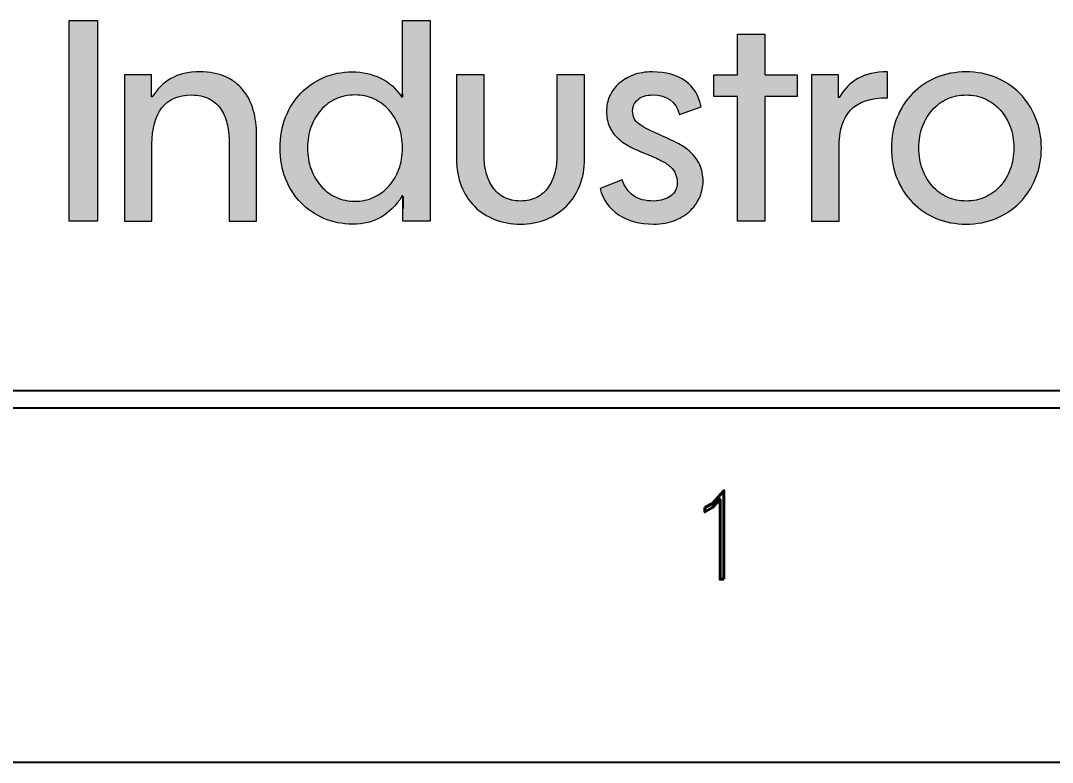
# Model space of a CAD drawing. Header units: millimetres. Extents: x 0 to 560, y 0 to 432.
# Drawn here: x 497.7 to 526.83, y 0 to 20.94 of the extents above; entities that cross this region are included whole.
import ezdxf

# ---------------------------------------------------------------- set-up
doc = ezdxf.new("R2010")
doc.units = ezdxf.units.MM
doc.layers.add('ACOT', color=7, linetype='Continuous')
doc.layers.add('Capa 1', color=7, linetype='Continuous')
doc.styles.add('ROMAND', font='romand', dxfattribs={"height": 0.125})

msp = doc.modelspace()

# ---------------------------------------------------------------- hatches: boundary and pattern name
h = msp.add_hatch(color=8)
h.dxf.hatch_style = 1
h.paths.add_polyline_path([(518.713, 18.796), (519.624, 18.796), (519.624, 19.41), (518.713, 19.41), (518.713, 20.563), (517.934, 20.563), (517.934, 19.41), (517.267, 19.41), (517.267, 18.796), (517.934, 18.796), (517.934, 15.284), (518.713, 15.284)])
h = msp.add_hatch(color=8)
h.dxf.hatch_style = 1
edge = h.paths.add_edge_path()
edge.add_spline(control_points=[(501.404, 16.771), (501.404, 17.154), (501.404, 17.46), (501.404, 17.46), (501.404, 17.895), (501.498, 18.235), (501.682, 18.478)], knot_values=[17, 17, 17, 17, 17.375023, 17.375023, 17.375023, 18.375023, 18.375023, 18.375023, 18.375023], degree=3, periodic=0)
edge.add_spline(control_points=[(501.682, 18.478), (501.869, 18.722), (502.147, 18.844), (502.52, 18.844)], knot_values=[16, 16, 16, 16, 17, 17, 17, 17], degree=3, periodic=0)
edge.add_spline(control_points=[(502.52, 18.844), (502.714, 18.844), (502.878, 18.809), (503.011, 18.742)], knot_values=[15, 15, 15, 15, 16, 16, 16, 16], degree=3, periodic=0)
edge.add_spline(control_points=[(503.011, 18.742), (503.145, 18.673), (503.254, 18.58), (503.337, 18.462)], knot_values=[14, 14, 14, 14, 15, 15, 15, 15], degree=3, periodic=0)
edge.add_spline(control_points=[(503.337, 18.462), (503.422, 18.345), (503.483, 18.207), (503.522, 18.05)], knot_values=[13, 13, 13, 13, 14, 14, 14, 14], degree=3, periodic=0)
edge.add_spline(control_points=[(503.522, 18.05), (503.56, 17.894), (503.581, 17.724), (503.581, 17.547)], knot_values=[12, 12, 12, 12, 13, 13, 13, 13], degree=3, periodic=0)
edge.add_spline(control_points=[(503.581, 17.547), (503.581, 17.547), (503.581, 15.284), (503.581, 15.284), (503.581, 15.284), (503.581, 15.284), (503.581, 15.284)], knot_values=[10.99999, 10.99999, 10.99999, 10.99999, 11.99999, 11.99999, 11.99999, 12, 12, 12, 12], degree=3, periodic=0)
edge.add_spline(control_points=[(503.581, 15.284), (503.581, 15.284), (504.359, 15.284), (504.359, 15.284)], knot_values=[10.00001, 10.00001, 10.00001, 10.00001, 10.99999, 10.99999, 10.99999, 10.99999], degree=3, periodic=0)
edge.add_spline(control_points=[(504.359, 15.284), (504.359, 15.284), (504.359, 17.704), (504.359, 17.704)], knot_values=[9.00001, 9.00001, 9.00001, 9.00001, 9.99999, 9.99999, 9.99999, 9.99999], degree=3, periodic=0)
edge.add_spline(control_points=[(504.359, 17.704), (504.359, 17.961), (504.328, 18.199), (504.265, 18.419)], knot_values=[8, 8, 8, 8, 9, 9, 9, 9], degree=3, periodic=0)
edge.add_spline(control_points=[(504.265, 18.419), (504.201, 18.638), (504.105, 18.829), (503.973, 18.988)], knot_values=[7, 7, 7, 7, 8, 8, 8, 8], degree=3, periodic=0)
edge.add_spline(control_points=[(503.973, 18.988), (503.843, 19.148), (503.677, 19.272), (503.475, 19.363)], knot_values=[6, 6, 6, 6, 7, 7, 7, 7], degree=3, periodic=0)
edge.add_spline(control_points=[(503.475, 19.363), (503.272, 19.451), (503.035, 19.497), (502.763, 19.497)], knot_values=[5, 5, 5, 5, 6, 6, 6, 6], degree=3, periodic=0)
edge.add_spline(control_points=[(502.763, 19.497), (502.428, 19.497), (502.153, 19.432), (501.938, 19.307)], knot_values=[4, 4, 4, 4, 5, 5, 5, 5], degree=3, periodic=0)
edge.add_spline(control_points=[(501.938, 19.307), (501.724, 19.182), (501.548, 19.009), (501.412, 18.789)], knot_values=[3, 3, 3, 3, 4, 4, 4, 4], degree=3, periodic=0)
edge.add_spline(control_points=[(501.388, 18.789), (501.388, 18.789), (501.388, 19.41), (501.388, 19.41), (501.388, 19.41), (501.388, 19.41), (501.388, 19.41)], knot_values=[0.99999, 0.99999, 0.99999, 0.99999, 1.99998, 1.99998, 1.99998, 1.99999, 1.99999, 1.99999, 1.99999], degree=3, periodic=0)
edge.add_spline(control_points=[(501.388, 19.41), (501.388, 19.41), (500.625, 19.41), (500.625, 19.41)], knot_values=[0.00001, 0.00001, 0.00001, 0.00001, 0.99999, 0.99999, 0.99999, 0.99999], degree=3, periodic=0)
edge.add_spline(control_points=[(500.625, 19.41), (500.625, 19.41), (500.625, 18.83), (500.625, 18.104)], knot_values=[20.624977, 20.624977, 20.624977, 20.624977, 21, 21, 21, 21], degree=3, periodic=0)
edge.add_spline(control_points=[(500.625, 18.104), (500.625, 17.379), (500.625, 16.509), (500.625, 15.929)], knot_values=[20.249985, 20.249985, 20.249985, 20.249985, 20.624977, 20.624977, 20.624977, 20.624977], degree=3, periodic=0)
edge.add_spline(control_points=[(500.625, 15.929), (500.625, 15.784), (500.625, 15.657), (500.625, 15.555)], knot_values=[20.156237, 20.156237, 20.156237, 20.156237, 20.249985, 20.249985, 20.249985, 20.249985], degree=3, periodic=0)
edge.add_spline(control_points=[(500.625, 15.555), (500.625, 15.453), (500.625, 15.376), (500.625, 15.33)], knot_values=[20.062489, 20.062489, 20.062489, 20.062489, 20.156237, 20.156237, 20.156237, 20.156237], degree=3, periodic=0)
edge.add_spline(control_points=[(500.625, 15.284), (500.625, 15.284), (500.625, 15.284), (500.625, 15.284), (500.625, 15.284), (500.625, 15.284), (500.625, 15.284)], knot_values=[19.998037, 19.998037, 19.998037, 19.998037, 20.000468, 20.000468, 20.000468, 20.002431, 20.002431, 20.002431, 20.002431], degree=3, periodic=0)
edge.add_spline(control_points=[(500.658, 15.284), (500.69, 15.284), (500.743, 15.284), (500.806, 15.284)], knot_values=[19.687496, 19.687496, 19.687496, 19.687496, 19.874992, 19.874992, 19.874992, 19.874992], degree=3, periodic=0)
edge.add_spline(control_points=[(500.806, 15.284), (500.869, 15.284), (500.942, 15.284), (501.015, 15.284)], knot_values=[19.5, 19.5, 19.5, 19.5, 19.687496, 19.687496, 19.687496, 19.687496], degree=3, periodic=0)
edge.add_spline(control_points=[(501.015, 15.284), (501.088, 15.284), (501.161, 15.284), (501.224, 15.284)], knot_values=[19.312504, 19.312504, 19.312504, 19.312504, 19.5, 19.5, 19.5, 19.5], degree=3, periodic=0)
edge.add_spline(control_points=[(501.224, 15.284), (501.286, 15.284), (501.339, 15.284), (501.371, 15.284)], knot_values=[19.125007, 19.125007, 19.125007, 19.125007, 19.312504, 19.312504, 19.312504, 19.312504], degree=3, periodic=0)
edge.add_spline(control_points=[(501.404, 15.284), (501.404, 15.284), (501.404, 15.284), (501.404, 15.284), (501.404, 15.284), (501.404, 15.284), (501.404, 15.284)], knot_values=[18.999033, 18.999033, 18.999033, 18.999033, 19.003926, 19.003926, 19.003926, 19.004893, 19.004893, 19.004893, 19.004893], degree=3, periodic=0)
edge.add_spline(control_points=[(501.404, 15.308), (501.404, 15.332), (501.404, 15.373), (501.404, 15.427)], knot_values=[18.843763, 18.843763, 18.843763, 18.843763, 18.937511, 18.937511, 18.937511, 18.937511], degree=3, periodic=0)
edge.add_spline(control_points=[(501.404, 15.427), (501.404, 15.481), (501.404, 15.547), (501.404, 15.624)], knot_values=[18.750015, 18.750015, 18.750015, 18.750015, 18.843763, 18.843763, 18.843763, 18.843763], degree=3, periodic=0)
edge.add_spline(control_points=[(501.404, 15.624), (501.404, 15.93), (501.404, 16.389), (501.404, 16.771)], knot_values=[18.375023, 18.375023, 18.375023, 18.375023, 18.750015, 18.750015, 18.750015, 18.750015], degree=3, periodic=0)
h = msp.add_hatch(color=8)
h.dxf.hatch_style = 1
edge = h.paths.add_edge_path()
edge.add_spline(control_points=[(514.238, 18.388), (514.238, 18.215), (514.266, 18.066), (514.323, 17.944)], knot_values=[11, 11, 11, 11, 12, 12, 12, 12], degree=3, periodic=0)
edge.add_spline(control_points=[(514.323, 17.944), (514.383, 17.821), (514.462, 17.712), (514.564, 17.617)], knot_values=[10, 10, 10, 10, 11, 11, 11, 11], degree=3, periodic=0)
edge.add_spline(control_points=[(514.564, 17.617), (514.667, 17.522), (514.789, 17.44), (514.929, 17.37)], knot_values=[9, 9, 9, 9, 10, 10, 10, 10], degree=3, periodic=0)
edge.add_spline(control_points=[(514.929, 17.37), (515.07, 17.299), (515.223, 17.234), (515.385, 17.17)], knot_values=[8, 8, 8, 8, 9, 9, 9, 9], degree=3, periodic=0)
edge.add_spline(control_points=[(515.385, 17.17), (515.542, 17.107), (515.677, 17.047), (515.785, 16.988)], knot_values=[7, 7, 7, 7, 8, 8, 8, 8], degree=3, periodic=0)
edge.add_spline(control_points=[(515.785, 16.988), (515.897, 16.931), (515.984, 16.872), (516.048, 16.812)], knot_values=[6, 6, 6, 6, 7, 7, 7, 7], degree=3, periodic=0)
edge.add_spline(control_points=[(516.048, 16.812), (516.113, 16.751), (516.162, 16.685), (516.19, 16.612)], knot_values=[5, 5, 5, 5, 6, 6, 6, 6], degree=3, periodic=0)
edge.add_spline(control_points=[(516.19, 16.612), (516.219, 16.539), (516.234, 16.455), (516.234, 16.36)], knot_values=[4, 4, 4, 4, 5, 5, 5, 5], degree=3, periodic=0)
edge.add_spline(control_points=[(516.234, 16.36), (516.234, 16.198), (516.171, 16.073), (516.048, 15.987)], knot_values=[3, 3, 3, 3, 4, 4, 4, 4], degree=3, periodic=0)
edge.add_spline(control_points=[(516.048, 15.987), (515.927, 15.901), (515.771, 15.855), (515.582, 15.849)], knot_values=[2, 2, 2, 2, 3, 3, 3, 3], degree=3, periodic=0)
edge.add_spline(control_points=[(515.582, 15.849), (515.325, 15.849), (515.128, 15.901), (514.992, 16.002)], knot_values=[1, 1, 1, 1, 2, 2, 2, 2], degree=3, periodic=0)
edge.add_spline(control_points=[(514.992, 16.002), (514.856, 16.105), (514.751, 16.253), (514.677, 16.447)], knot_values=[0, 0, 0, 0, 1, 1, 1, 1], degree=3, periodic=0)
edge.add_spline(control_points=[(514.677, 16.447), (514.677, 16.447), (514.057, 16.202), (514.057, 16.202)], knot_values=[34.00001, 34.00001, 34.00001, 34.00001, 34.99999, 34.99999, 34.99999, 34.99999], degree=3, periodic=0)
edge.add_spline(control_points=[(514.057, 16.202), (514.137, 15.889), (514.311, 15.643), (514.579, 15.464)], knot_values=[33, 33, 33, 33, 34, 34, 34, 34], degree=3, periodic=0)
edge.add_spline(control_points=[(514.579, 15.464), (514.85, 15.285), (515.178, 15.197), (515.565, 15.197)], knot_values=[32, 32, 32, 32, 33, 33, 33, 33], degree=3, periodic=0)
edge.add_spline(control_points=[(515.565, 15.197), (515.802, 15.197), (516.007, 15.234), (516.182, 15.307)], knot_values=[31, 31, 31, 31, 32, 32, 32, 32], degree=3, periodic=0)
edge.add_spline(control_points=[(516.182, 15.307), (516.358, 15.38), (516.503, 15.475), (516.618, 15.59)], knot_values=[30, 30, 30, 30, 31, 31, 31, 31], degree=3, periodic=0)
edge.add_spline(control_points=[(516.618, 15.59), (516.734, 15.706), (516.821, 15.834), (516.878, 15.975)], knot_values=[29, 29, 29, 29, 30, 30, 30, 30], degree=3, periodic=0)
edge.add_spline(control_points=[(516.878, 15.975), (516.934, 16.117), (516.965, 16.255), (516.965, 16.392)], knot_values=[28, 28, 28, 28, 29, 29, 29, 29], degree=3, periodic=0)
edge.add_spline(control_points=[(516.965, 16.392), (516.965, 16.582), (516.933, 16.742), (516.87, 16.875)], knot_values=[27, 27, 27, 27, 28, 28, 28, 28], degree=3, periodic=0)
edge.add_spline(control_points=[(516.87, 16.875), (516.807, 17.009), (516.722, 17.127), (516.61, 17.229)], knot_values=[26, 26, 26, 26, 27, 27, 27, 27], degree=3, periodic=0)
edge.add_spline(control_points=[(516.61, 17.229), (516.5, 17.332), (516.372, 17.42), (516.222, 17.496)], knot_values=[25, 25, 25, 25, 26, 26, 26, 26], degree=3, periodic=0)
edge.add_spline(control_points=[(516.222, 17.496), (516.072, 17.572), (515.911, 17.647), (515.739, 17.72)], knot_values=[24, 24, 24, 24, 25, 25, 25, 25], degree=3, periodic=0)
edge.add_spline(control_points=[(515.739, 17.72), (515.472, 17.833), (515.278, 17.935), (515.157, 18.022)], knot_values=[23, 23, 23, 23, 24, 24, 24, 24], degree=3, periodic=0)
edge.add_spline(control_points=[(515.157, 18.022), (515.037, 18.109), (514.975, 18.233), (514.975, 18.395)], knot_values=[22, 22, 22, 22, 23, 23, 23, 23], degree=3, periodic=0)
edge.add_spline(control_points=[(514.975, 18.395), (514.975, 18.516), (515.024, 18.62), (515.122, 18.71)], knot_values=[21, 21, 21, 21, 22, 22, 22, 22], degree=3, periodic=0)
edge.add_spline(control_points=[(515.122, 18.71), (515.218, 18.8), (515.359, 18.843), (515.542, 18.843)], knot_values=[20, 20, 20, 20, 21, 21, 21, 21], degree=3, periodic=0)
edge.add_spline(control_points=[(515.542, 18.843), (515.952, 18.843), (516.202, 18.661), (516.297, 18.293)], knot_values=[19, 19, 19, 19, 20, 20, 20, 20], degree=3, periodic=0)
edge.add_spline(control_points=[(516.297, 18.293), (516.297, 18.293), (516.91, 18.505), (516.91, 18.505)], knot_values=[18.00001, 18.00001, 18.00001, 18.00001, 19, 19, 19, 19], degree=3, periodic=0)
edge.add_spline(control_points=[(516.91, 18.505), (516.851, 18.82), (516.705, 19.063), (516.469, 19.235)], knot_values=[17, 17, 17, 17, 18, 18, 18, 18], degree=3, periodic=0)
edge.add_spline(control_points=[(516.469, 19.235), (516.234, 19.41), (515.92, 19.496), (515.527, 19.496)], knot_values=[16, 16, 16, 16, 17, 17, 17, 17], degree=3, periodic=0)
edge.add_spline(control_points=[(515.527, 19.496), (515.328, 19.496), (515.149, 19.465), (514.992, 19.407)], knot_values=[15, 15, 15, 15, 16, 16, 16, 16], degree=3, periodic=0)
edge.add_spline(control_points=[(514.992, 19.407), (514.835, 19.345), (514.7, 19.265), (514.587, 19.167)], knot_values=[14, 14, 14, 14, 15, 15, 15, 15], degree=3, periodic=0)
edge.add_spline(control_points=[(514.587, 19.167), (514.476, 19.066), (514.388, 18.948), (514.327, 18.81)], knot_values=[13, 13, 13, 13, 14, 14, 14, 14], degree=3, periodic=0)
edge.add_spline(control_points=[(514.327, 18.81), (514.268, 18.676), (514.238, 18.534), (514.238, 18.388)], knot_values=[12, 12, 12, 12, 13, 13, 13, 13], degree=3, periodic=0)
edge = h.paths.add_edge_path()
edge.add_spline(control_points=[(512.839, 19.41), (512.839, 19.41), (512.839, 17.147), (512.839, 17.147)], knot_values=[10.00001, 10.00001, 10.00001, 10.00001, 10.99999, 10.99999, 10.99999, 10.99999], degree=3, periodic=0)
edge.add_spline(control_points=[(512.839, 17.147), (512.839, 16.968), (512.819, 16.8), (512.778, 16.644)], knot_values=[9, 9, 9, 9, 10, 10, 10, 10], degree=3, periodic=0)
edge.add_spline(control_points=[(512.778, 16.644), (512.735, 16.485), (512.672, 16.349), (512.588, 16.231)], knot_values=[8, 8, 8, 8, 9, 9, 9, 9], degree=3, periodic=0)
edge.add_spline(control_points=[(512.588, 16.231), (512.504, 16.112), (512.399, 16.019), (512.271, 15.952)], knot_values=[7, 7, 7, 7, 8, 8, 8, 8], degree=3, periodic=0)
edge.add_spline(control_points=[(512.271, 15.952), (512.142, 15.885), (511.988, 15.849), (511.811, 15.849)], knot_values=[6, 6, 6, 6, 7, 7, 7, 7], degree=3, periodic=0)
edge.add_spline(control_points=[(511.811, 15.849), (511.633, 15.849), (511.479, 15.885), (511.35, 15.952)], knot_values=[5, 5, 5, 5, 6, 6, 6, 6], degree=3, periodic=0)
edge.add_spline(control_points=[(511.35, 15.952), (511.222, 16.019), (511.115, 16.112), (511.033, 16.231)], knot_values=[4, 4, 4, 4, 5, 5, 5, 5], degree=3, periodic=0)
edge.add_spline(control_points=[(511.033, 16.231), (510.949, 16.349), (510.886, 16.485), (510.843, 16.644)], knot_values=[3, 3, 3, 3, 4, 4, 4, 4], degree=3, periodic=0)
edge.add_spline(control_points=[(510.843, 16.644), (510.802, 16.8), (510.782, 16.968), (510.782, 17.147)], knot_values=[2, 2, 2, 2, 3, 3, 3, 3], degree=3, periodic=0)
edge.add_spline(control_points=[(510.782, 17.147), (510.782, 17.147), (510.782, 19.41), (510.782, 19.41), (510.782, 19.41), (510.782, 19.41), (510.782, 19.41)], knot_values=[0.99999, 0.99999, 0.99999, 0.99999, 1.99999, 1.99999, 1.99999, 2, 2, 2, 2], degree=3, periodic=0)
edge.add_spline(control_points=[(510.782, 19.41), (510.782, 19.41), (510.003, 19.41), (510.003, 19.41)], knot_values=[0.00001, 0.00001, 0.00001, 0.00001, 0.99999, 0.99999, 0.99999, 0.99999], degree=3, periodic=0)
edge.add_spline(control_points=[(510.003, 19.41), (510.003, 19.41), (510.003, 17.027), (510.003, 17.027)], knot_values=[21.00001, 21.00001, 21.00001, 21.00001, 21.99999, 21.99999, 21.99999, 21.99999], degree=3, periodic=0)
edge.add_spline(control_points=[(510.003, 17.027), (510.003, 16.749), (510.049, 16.5), (510.136, 16.277)], knot_values=[20, 20, 20, 20, 21, 21, 21, 21], degree=3, periodic=0)
edge.add_spline(control_points=[(510.136, 16.277), (510.226, 16.054), (510.35, 15.862), (510.51, 15.7)], knot_values=[19, 19, 19, 19, 20, 20, 20, 20], degree=3, periodic=0)
edge.add_spline(control_points=[(510.51, 15.7), (510.669, 15.538), (510.86, 15.414), (511.08, 15.327)], knot_values=[18, 18, 18, 18, 19, 19, 19, 19], degree=3, periodic=0)
edge.add_spline(control_points=[(511.08, 15.327), (511.3, 15.241), (511.54, 15.197), (511.803, 15.197)], knot_values=[17, 17, 17, 17, 18, 18, 18, 18], degree=3, periodic=0)
edge.add_spline(control_points=[(511.803, 15.197), (512.07, 15.197), (512.313, 15.241), (512.533, 15.331)], knot_values=[16, 16, 16, 16, 17, 17, 17, 17], degree=3, periodic=0)
edge.add_spline(control_points=[(512.533, 15.331), (512.753, 15.42), (512.944, 15.547), (513.108, 15.708)], knot_values=[15, 15, 15, 15, 16, 16, 16, 16], degree=3, periodic=0)
edge.add_spline(control_points=[(513.108, 15.708), (513.269, 15.869), (513.395, 16.064), (513.484, 16.289)], knot_values=[14, 14, 14, 14, 15, 15, 15, 15], degree=3, periodic=0)
edge.add_spline(control_points=[(513.484, 16.289), (513.574, 16.515), (513.618, 16.766), (513.618, 17.044)], knot_values=[13, 13, 13, 13, 14, 14, 14, 14], degree=3, periodic=0)
edge.add_spline(control_points=[(513.618, 17.044), (513.618, 17.044), (513.618, 19.41), (513.618, 19.41), (513.618, 19.41), (513.618, 19.41), (513.618, 19.41)], knot_values=[11.99999, 11.99999, 11.99999, 11.99999, 12.99999, 12.99999, 12.99999, 13, 13, 13, 13], degree=3, periodic=0)
edge.add_spline(control_points=[(513.618, 19.41), (513.618, 19.41), (512.839, 19.41), (512.839, 19.41)], knot_values=[11.00001, 11.00001, 11.00001, 11.00001, 11.99999, 11.99999, 11.99999, 11.99999], degree=3, periodic=0)
h = msp.add_hatch(color=8)
h.dxf.hatch_style = 1
edge = h.paths.add_edge_path()
edge.add_spline(control_points=[(520.025, 19.41), (520.025, 19.41), (520.025, 18.83), (520.025, 18.104)], knot_values=[10.624977, 10.624977, 10.624977, 10.624977, 11, 11, 11, 11], degree=3, periodic=0)
edge.add_spline(control_points=[(520.025, 18.104), (520.025, 17.379), (520.025, 16.509), (520.025, 15.929)], knot_values=[10.249985, 10.249985, 10.249985, 10.249985, 10.624977, 10.624977, 10.624977, 10.624977], degree=3, periodic=0)
edge.add_spline(control_points=[(520.025, 15.929), (520.025, 15.784), (520.025, 15.657), (520.025, 15.555)], knot_values=[10.156237, 10.156237, 10.156237, 10.156237, 10.249985, 10.249985, 10.249985, 10.249985], degree=3, periodic=0)
edge.add_spline(control_points=[(520.025, 15.555), (520.025, 15.453), (520.025, 15.376), (520.025, 15.33)], knot_values=[10.062489, 10.062489, 10.062489, 10.062489, 10.156237, 10.156237, 10.156237, 10.156237], degree=3, periodic=0)
edge.add_spline(control_points=[(520.025, 15.284), (520.025, 15.284), (520.025, 15.284), (520.025, 15.284), (520.025, 15.284), (520.025, 15.284), (520.025, 15.284)], knot_values=[9.998037, 9.998037, 9.998037, 9.998037, 10.000468, 10.000468, 10.000468, 10.002431, 10.002431, 10.002431, 10.002431], degree=3, periodic=0)
edge.add_spline(control_points=[(520.039, 15.284), (520.044, 15.284), (520.051, 15.284), (520.059, 15.284)], knot_values=[9.874992, 9.874992, 9.874992, 9.874992, 9.921867, 9.921867, 9.921867, 9.921867], degree=3, periodic=0)
edge.add_spline(control_points=[(520.059, 15.284), (520.091, 15.284), (520.143, 15.284), (520.206, 15.284)], knot_values=[9.687496, 9.687496, 9.687496, 9.687496, 9.874992, 9.874992, 9.874992, 9.874992], degree=3, periodic=0)
edge.add_spline(control_points=[(520.206, 15.284), (520.268, 15.284), (520.341, 15.284), (520.414, 15.284)], knot_values=[9.5, 9.5, 9.5, 9.5, 9.687496, 9.687496, 9.687496, 9.687496], degree=3, periodic=0)
edge.add_spline(control_points=[(520.414, 15.284), (520.487, 15.284), (520.56, 15.284), (520.623, 15.284)], knot_values=[9.312504, 9.312504, 9.312504, 9.312504, 9.5, 9.5, 9.5, 9.5], degree=3, periodic=0)
edge.add_spline(control_points=[(520.623, 15.284), (520.685, 15.284), (520.738, 15.284), (520.77, 15.284)], knot_values=[9.125007, 9.125007, 9.125007, 9.125007, 9.312504, 9.312504, 9.312504, 9.312504], degree=3, periodic=0)
edge.add_spline(control_points=[(520.803, 15.284), (520.803, 15.284), (520.803, 15.284), (520.803, 15.284), (520.803, 15.284), (520.803, 15.284), (520.803, 15.284)], knot_values=[8.999033, 8.999033, 8.999033, 8.999033, 9.003926, 9.003926, 9.003926, 9.004893, 9.004893, 9.004893, 9.004893], degree=3, periodic=0)
edge.add_spline(control_points=[(520.803, 15.307), (520.803, 15.33), (520.803, 15.369), (520.803, 15.42)], knot_values=[8.843763, 8.843763, 8.843763, 8.843763, 8.937511, 8.937511, 8.937511, 8.937511], degree=3, periodic=0)
edge.add_spline(control_points=[(520.803, 15.42), (520.803, 15.471), (520.803, 15.534), (520.803, 15.607)], knot_values=[8.750015, 8.750015, 8.750015, 8.750015, 8.843763, 8.843763, 8.843763, 8.843763], degree=3, periodic=0)
edge.add_spline(control_points=[(520.803, 15.607), (520.803, 15.897), (520.803, 16.333), (520.803, 16.696)], knot_values=[8.375023, 8.375023, 8.375023, 8.375023, 8.750015, 8.750015, 8.750015, 8.750015], degree=3, periodic=0)
edge.add_spline(control_points=[(520.803, 16.696), (520.803, 17.059), (520.803, 17.35), (520.803, 17.35), (520.803, 17.828), (520.911, 18.183), (521.128, 18.417)], knot_values=[7, 7, 7, 7, 7.375023, 7.375023, 7.375023, 8.375023, 8.375023, 8.375023, 8.375023], degree=3, periodic=0)
edge.add_spline(control_points=[(521.128, 18.417), (521.346, 18.649), (521.693, 18.765), (522.171, 18.765)], knot_values=[6, 6, 6, 6, 7, 7, 7, 7], degree=3, periodic=0)
edge.add_spline(control_points=[(522.171, 18.765), (522.171, 18.765), (522.171, 19.497), (522.171, 19.497)], knot_values=[5.00001, 5.00001, 5.00001, 5.00001, 6, 6, 6, 6], degree=3, periodic=0)
edge.add_spline(control_points=[(522.171, 19.497), (521.83, 19.497), (521.552, 19.432), (521.336, 19.307)], knot_values=[4, 4, 4, 4, 5, 5, 5, 5], degree=3, periodic=0)
edge.add_spline(control_points=[(521.336, 19.307), (521.122, 19.182), (520.947, 19.004), (520.811, 18.775)], knot_values=[3, 3, 3, 3, 4, 4, 4, 4], degree=3, periodic=0)
edge.add_spline(control_points=[(520.811, 18.775), (520.811, 18.775), (520.786, 18.775), (520.786, 18.775), (520.786, 18.775), (520.786, 18.775), (520.786, 18.775)], knot_values=[1.99999, 1.99999, 1.99999, 1.99999, 2.99999, 2.99999, 2.99999, 3, 3, 3, 3], degree=3, periodic=0)
edge.add_spline(control_points=[(520.786, 18.775), (520.786, 18.775), (520.786, 19.41), (520.786, 19.41), (520.786, 19.41), (520.786, 19.41), (520.786, 19.41)], knot_values=[0.99999, 0.99999, 0.99999, 0.99999, 1.99998, 1.99998, 1.99998, 1.99999, 1.99999, 1.99999, 1.99999], degree=3, periodic=0)
edge.add_spline(control_points=[(520.786, 19.41), (520.786, 19.41), (520.025, 19.41), (520.025, 19.41)], knot_values=[0.00001, 0.00001, 0.00001, 0.00001, 0.99999, 0.99999, 0.99999, 0.99999], degree=3, periodic=0)
h = msp.add_hatch(color=8)
h.dxf.hatch_style = 1
edge = h.paths.add_edge_path()
edge.add_spline(control_points=[(522.878, 18.883), (522.688, 18.689), (522.542, 18.461), (522.438, 18.199)], knot_values=[5, 5, 5, 5, 6, 6, 6, 6], degree=3, periodic=0)
edge.add_spline(control_points=[(522.438, 18.199), (522.333, 17.937), (522.281, 17.654), (522.281, 17.35)], knot_values=[4, 4, 4, 4, 5, 5, 5, 5], degree=3, periodic=0)
edge.add_spline(control_points=[(522.281, 17.35), (522.281, 17.041), (522.333, 16.755), (522.438, 16.494)], knot_values=[3, 3, 3, 3, 4, 4, 4, 4], degree=3, periodic=0)
edge.add_spline(control_points=[(522.438, 16.494), (522.542, 16.233), (522.688, 16.004), (522.878, 15.81)], knot_values=[2, 2, 2, 2, 3, 3, 3, 3], degree=3, periodic=0)
edge.add_spline(control_points=[(522.878, 15.81), (523.066, 15.616), (523.289, 15.465), (523.549, 15.357)], knot_values=[1, 1, 1, 1, 2, 2, 2, 2], degree=3, periodic=0)
edge.add_spline(control_points=[(523.549, 15.357), (523.809, 15.251), (524.09, 15.197), (524.394, 15.197)], knot_values=[0, 0, 0, 0, 1, 1, 1, 1], degree=3, periodic=0)
edge.add_spline(control_points=[(524.394, 15.197), (524.698, 15.197), (524.981, 15.251), (525.239, 15.357)], knot_values=[15, 15, 15, 15, 16, 16, 16, 16], degree=3, periodic=0)
edge.add_spline(control_points=[(525.239, 15.357), (525.499, 15.465), (525.722, 15.616), (525.91, 15.81)], knot_values=[14, 14, 14, 14, 15, 15, 15, 15], degree=3, periodic=0)
edge.add_spline(control_points=[(525.91, 15.81), (526.099, 16.004), (526.248, 16.233), (526.354, 16.494)], knot_values=[13, 13, 13, 13, 14, 14, 14, 14], degree=3, periodic=0)
edge.add_spline(control_points=[(526.354, 16.494), (526.463, 16.755), (526.516, 17.041), (526.516, 17.35)], knot_values=[12, 12, 12, 12, 13, 13, 13, 13], degree=3, periodic=0)
edge.add_spline(control_points=[(526.516, 17.35), (526.516, 17.654), (526.463, 17.937), (526.354, 18.199)], knot_values=[11, 11, 11, 11, 12, 12, 12, 12], degree=3, periodic=0)
edge.add_spline(control_points=[(526.354, 18.199), (526.248, 18.461), (526.099, 18.689), (525.91, 18.883)], knot_values=[10, 10, 10, 10, 11, 11, 11, 11], degree=3, periodic=0)
edge.add_spline(control_points=[(525.91, 18.883), (525.722, 19.076), (525.499, 19.228), (525.239, 19.335)], knot_values=[9, 9, 9, 9, 10, 10, 10, 10], degree=3, periodic=0)
edge.add_spline(control_points=[(525.239, 19.335), (524.981, 19.442), (524.698, 19.496), (524.394, 19.496)], knot_values=[8, 8, 8, 8, 9, 9, 9, 9], degree=3, periodic=0)
edge.add_spline(control_points=[(524.394, 19.496), (524.09, 19.496), (523.809, 19.442), (523.549, 19.335)], knot_values=[7, 7, 7, 7, 8, 8, 8, 8], degree=3, periodic=0)
edge.add_spline(control_points=[(523.549, 19.335), (523.289, 19.228), (523.066, 19.076), (522.878, 18.883)], knot_values=[6, 6, 6, 6, 7, 7, 7, 7], degree=3, periodic=0)
edge = h.paths.add_edge_path(flags=16)
edge.add_spline(control_points=[(525.636, 17.952), (525.704, 17.77), (525.737, 17.57), (525.737, 17.35), (525.737, 17.13), (525.704, 16.93), (525.636, 16.746)], knot_values=[3, 3, 3, 3, 4, 4, 4, 5, 5, 5, 5], degree=3, periodic=0)
edge.add_spline(control_points=[(525.636, 16.746), (525.568, 16.561), (525.473, 16.403), (525.352, 16.27)], knot_values=[2, 2, 2, 2, 3, 3, 3, 3], degree=3, periodic=0)
edge.add_spline(control_points=[(525.352, 16.27), (525.231, 16.136), (525.09, 16.032), (524.929, 15.959)], knot_values=[1, 1, 1, 1, 2, 2, 2, 2], degree=3, periodic=0)
edge.add_spline(control_points=[(524.929, 15.959), (524.767, 15.886), (524.588, 15.849), (524.394, 15.849)], knot_values=[0, 0, 0, 0, 1, 1, 1, 1], degree=3, periodic=0)
edge.add_spline(control_points=[(524.394, 15.849), (524.205, 15.849), (524.029, 15.886), (523.864, 15.959)], knot_values=[15, 15, 15, 15, 16, 16, 16, 16], degree=3, periodic=0)
edge.add_spline(control_points=[(523.864, 15.959), (523.699, 16.032), (523.558, 16.136), (523.439, 16.27)], knot_values=[14, 14, 14, 14, 15, 15, 15, 15], degree=3, periodic=0)
edge.add_spline(control_points=[(523.439, 16.27), (523.321, 16.403), (523.228, 16.561), (523.159, 16.746)], knot_values=[13, 13, 13, 13, 14, 14, 14, 14], degree=3, periodic=0)
edge.add_spline(control_points=[(523.159, 16.746), (523.092, 16.93), (523.058, 17.13), (523.058, 17.35), (523.058, 17.57), (523.092, 17.77), (523.159, 17.952)], knot_values=[11, 11, 11, 11, 12, 12, 12, 13, 13, 13, 13], degree=3, periodic=0)
edge.add_spline(control_points=[(523.159, 17.952), (523.228, 18.132), (523.321, 18.29), (523.439, 18.422)], knot_values=[10, 10, 10, 10, 11, 11, 11, 11], degree=3, periodic=0)
edge.add_spline(control_points=[(523.439, 18.422), (523.558, 18.557), (523.699, 18.66), (523.864, 18.734)], knot_values=[9, 9, 9, 9, 10, 10, 10, 10], degree=3, periodic=0)
edge.add_spline(control_points=[(523.864, 18.734), (524.029, 18.808), (524.205, 18.843), (524.394, 18.843)], knot_values=[8, 8, 8, 8, 9, 9, 9, 9], degree=3, periodic=0)
edge.add_spline(control_points=[(524.394, 18.843), (524.588, 18.843), (524.767, 18.808), (524.929, 18.734)], knot_values=[7, 7, 7, 7, 8, 8, 8, 8], degree=3, periodic=0)
edge.add_spline(control_points=[(524.929, 18.734), (525.09, 18.66), (525.231, 18.557), (525.352, 18.422)], knot_values=[6, 6, 6, 6, 7, 7, 7, 7], degree=3, periodic=0)
at = {"layer": 'ACOT'}
h = msp.add_hatch(color=8, dxfattribs=at)
h.dxf.hatch_style = 1
h.paths.add_polyline_path([(499.865, 20.943), (499.064, 20.943), (499.064, 15.285), (499.865, 15.285)])
h = msp.add_hatch(color=8, dxfattribs=at)
h.dxf.hatch_style = 1
edge = h.paths.add_edge_path()
edge.add_spline(control_points=[(509.256, 15.284), (509.256, 15.284), (509.256, 20.943), (509.256, 20.943)], knot_values=[16, 16, 16, 16, 17, 17, 17, 17], degree=3, periodic=0)
edge.add_spline(control_points=[(509.256, 20.943), (509.256, 20.943), (508.476, 20.943), (508.476, 20.943)], knot_values=[15.00001, 15.00001, 15.00001, 15.00001, 16, 16, 16, 16], degree=3, periodic=0)
edge.add_spline(control_points=[(508.476, 20.943), (508.476, 20.943), (508.476, 19.151), (508.476, 18.835)], knot_values=[14.088223, 14.088223, 14.088223, 14.088223, 14.99999, 14.99999, 14.99999, 14.99999], degree=3, periodic=0)
edge.add_spline(control_points=[(508.476, 18.835), (508.476, 18.804), (508.476, 18.788), (508.476, 18.788)], knot_values=[14.00001, 14.00001, 14.00001, 14.00001, 14.088223, 14.088223, 14.088223, 14.088223], degree=3, periodic=0)
edge.add_line((508.476, 18.788), (508.453, 18.788))
edge.add_spline(control_points=[(508.453, 18.788), (508.302, 19.025), (508.105, 19.202), (507.86, 19.32)], knot_values=[12, 12, 12, 12, 13, 13, 13, 13], degree=3, periodic=0)
edge.add_spline(control_points=[(507.86, 19.32), (507.616, 19.437), (507.348, 19.496), (507.055, 19.496)], knot_values=[11, 11, 11, 11, 12, 12, 12, 12], degree=3, periodic=0)
edge.add_spline(control_points=[(507.055, 19.496), (506.767, 19.496), (506.497, 19.442), (506.249, 19.335)], knot_values=[10, 10, 10, 10, 11, 11, 11, 11], degree=3, periodic=0)
edge.add_spline(control_points=[(506.249, 19.335), (506.001, 19.228), (505.786, 19.08), (505.605, 18.89)], knot_values=[9, 9, 9, 9, 10, 10, 10, 10], degree=3, periodic=0)
edge.add_spline(control_points=[(505.605, 18.89), (505.423, 18.702), (505.281, 18.478), (505.176, 18.216)], knot_values=[8, 8, 8, 8, 9, 9, 9, 9], degree=3, periodic=0)
edge.add_spline(control_points=[(505.176, 18.216), (505.072, 17.953), (505.02, 17.665), (505.02, 17.35)], knot_values=[7, 7, 7, 7, 8, 8, 8, 8], degree=3, periodic=0)
edge.add_spline(control_points=[(505.02, 17.35), (505.02, 17.037), (505.072, 16.746), (505.176, 16.483)], knot_values=[6, 6, 6, 6, 7, 7, 7, 7], degree=3, periodic=0)
edge.add_spline(control_points=[(505.176, 16.483), (505.281, 16.218), (505.425, 15.99), (505.608, 15.803)], knot_values=[5, 5, 5, 5, 6, 6, 6, 6], degree=3, periodic=0)
edge.add_spline(control_points=[(505.608, 15.803), (505.792, 15.614), (506.007, 15.465), (506.256, 15.357)], knot_values=[4, 4, 4, 4, 5, 5, 5, 5], degree=3, periodic=0)
edge.add_spline(control_points=[(506.256, 15.357), (506.505, 15.251), (506.774, 15.197), (507.063, 15.197)], knot_values=[3, 3, 3, 3, 4, 4, 4, 4], degree=3, periodic=0)
edge.add_spline(control_points=[(507.063, 15.197), (507.378, 15.197), (507.646, 15.262), (507.871, 15.393)], knot_values=[2, 2, 2, 2, 3, 3, 3, 3], degree=3, periodic=0)
edge.add_spline(control_points=[(507.871, 15.393), (508.097, 15.524), (508.293, 15.721), (508.463, 15.982)], knot_values=[1, 1, 1, 1, 2, 2, 2, 2], degree=3, periodic=0)
edge.add_line((508.463, 15.982), (508.484, 15.982))
edge.add_line((508.484, 15.982), (508.484, 15.638))
edge.add_spline(control_points=[(508.484, 15.792), (508.484, 15.586), (508.484, 15.284), (508.484, 15.284)], knot_values=[18.000018, 18.000018, 18.000018, 18.000018, 18.65736, 18.65736, 18.65736, 18.65736], degree=3, periodic=0)
edge.add_spline(control_points=[(508.484, 15.284), (508.484, 15.284), (509.256, 15.284), (509.256, 15.284)], knot_values=[17, 17, 17, 17, 17.999982, 17.999982, 17.999982, 17.999982], degree=3, periodic=0)
edge = h.paths.add_edge_path(flags=16)
edge.add_spline(control_points=[(508.376, 17.952), (508.443, 17.77), (508.476, 17.57), (508.476, 17.35), (508.476, 17.13), (508.443, 16.93), (508.376, 16.746)], knot_values=[3, 3, 3, 3, 4, 4, 4, 5, 5, 5, 5], degree=3, periodic=0)
edge.add_spline(control_points=[(508.376, 16.746), (508.307, 16.561), (508.212, 16.403), (508.091, 16.27)], knot_values=[2, 2, 2, 2, 3, 3, 3, 3], degree=3, periodic=0)
edge.add_spline(control_points=[(508.091, 16.27), (507.972, 16.136), (507.83, 16.031), (507.667, 15.956)], knot_values=[1, 1, 1, 1, 2, 2, 2, 2], degree=3, periodic=0)
edge.add_spline(control_points=[(507.667, 15.956), (507.504, 15.88), (507.327, 15.842), (507.133, 15.842)], knot_values=[0, 0, 0, 0, 1, 1, 1, 1], degree=3, periodic=0)
edge.add_spline(control_points=[(507.133, 15.842), (506.944, 15.842), (506.768, 15.88), (506.603, 15.956)], knot_values=[15, 15, 15, 15, 16, 16, 16, 16], degree=3, periodic=0)
edge.add_spline(control_points=[(506.603, 15.956), (506.438, 16.031), (506.296, 16.136), (506.178, 16.27)], knot_values=[14, 14, 14, 14, 15, 15, 15, 15], degree=3, periodic=0)
edge.add_spline(control_points=[(506.178, 16.27), (506.061, 16.403), (505.967, 16.561), (505.898, 16.746)], knot_values=[13, 13, 13, 13, 14, 14, 14, 14], degree=3, periodic=0)
edge.add_spline(control_points=[(505.898, 16.746), (505.833, 16.93), (505.798, 17.13), (505.798, 17.35), (505.798, 17.57), (505.833, 17.77), (505.898, 17.952)], knot_values=[11, 11, 11, 11, 12, 12, 12, 13, 13, 13, 13], degree=3, periodic=0)
edge.add_spline(control_points=[(505.898, 17.952), (505.967, 18.132), (506.061, 18.29), (506.178, 18.422)], knot_values=[10, 10, 10, 10, 11, 11, 11, 11], degree=3, periodic=0)
edge.add_spline(control_points=[(506.178, 18.422), (506.296, 18.557), (506.438, 18.66), (506.603, 18.733)], knot_values=[9, 9, 9, 9, 10, 10, 10, 10], degree=3, periodic=0)
edge.add_spline(control_points=[(506.603, 18.733), (506.768, 18.808), (506.944, 18.843), (507.133, 18.843)], knot_values=[8, 8, 8, 8, 9, 9, 9, 9], degree=3, periodic=0)
edge.add_spline(control_points=[(507.133, 18.843), (507.327, 18.843), (507.504, 18.808), (507.667, 18.733)], knot_values=[7, 7, 7, 7, 8, 8, 8, 8], degree=3, periodic=0)
edge.add_spline(control_points=[(507.667, 18.733), (507.83, 18.66), (507.972, 18.557), (508.091, 18.422)], knot_values=[6, 6, 6, 6, 7, 7, 7, 7], degree=3, periodic=0)
edge.add_spline(control_points=[(508.091, 18.422), (508.212, 18.29), (508.307, 18.132), (508.376, 17.952)], knot_values=[5, 5, 5, 5, 6, 6, 6, 6], degree=3, periodic=0)

# ---------------------------------------------------------------- linework, layer by layer
at = {"layer": 'ACOT', "color": 8}
for p, q in [((508.476, 18.788), (508.453, 18.788)), ((508.476, 18.788), (508.476, 18.88)), ((508.484, 15.982), (508.463, 15.982)), ((508.484, 15.982), (508.484, 15.638))]:
    msp.add_line(p, q, dxfattribs=at)
at = {"layer": 'ACOT', "color": 5}
for p, q in [((549.514, 10.486), (291.594, 10.486)), ((550, 10), (10, 10))]:
    msp.add_line(p, q, dxfattribs=at)
at = {"layer": 'ACOT'}
msp.add_line((560, 0), (0, 0), dxfattribs=at)
at = {"layer": 'Capa 1', "color": 8, "lineweight": 0}
for points in [[(499.064, 20.943), (499.865, 20.943), (499.865, 15.285), (499.064, 15.285), (499.064, 20.943)], [(517.267, 19.41), (517.934, 19.41), (517.934, 20.563), (518.713, 20.563), (518.713, 19.41), (519.624, 19.41), (519.624, 18.796), (518.713, 18.796), (518.713, 15.284), (517.934, 15.284), (517.934, 18.796), (517.267, 18.796), (517.267, 19.41)]]:
    msp.add_lwpolyline(points, dxfattribs=at)
for points in [[(508.476, 18.788), (508.476, 18.788), (508.476, 20.943), (508.476, 20.943)], [(508.476, 20.943), (508.476, 20.943), (509.256, 20.943), (509.256, 20.943)], [(509.256, 20.943), (509.256, 20.943), (509.256, 15.284), (509.256, 15.284)], [(505.605, 18.89), (505.786, 19.08), (506.001, 19.228), (506.249, 19.335)], [(507.86, 19.32), (508.105, 19.202), (508.302, 19.025), (508.453, 18.788)], [(505.176, 18.216), (505.281, 18.478), (505.423, 18.702), (505.605, 18.89)], [(506.603, 18.733), (506.438, 18.66), (506.296, 18.557), (506.178, 18.422)], [(508.091, 18.422), (507.972, 18.557), (507.83, 18.66), (507.667, 18.733)], [(508.453, 18.788), (508.453, 18.788), (508.476, 18.788), (508.476, 18.788)], [(506.178, 18.422), (506.061, 18.29), (505.967, 18.132), (505.898, 17.952)], [(508.376, 17.952), (508.307, 18.132), (508.212, 18.29), (508.091, 18.422)], [(505.898, 16.746), (505.967, 16.561), (506.061, 16.403), (506.178, 16.27)], [(508.091, 16.27), (508.212, 16.403), (508.307, 16.561), (508.376, 16.746)], [(505.608, 15.803), (505.425, 15.99), (505.281, 16.218), (505.176, 16.483)], [(506.178, 16.27), (506.296, 16.136), (506.438, 16.031), (506.603, 15.956)], [(507.667, 15.956), (507.83, 16.031), (507.972, 16.136), (508.091, 16.27)], [(506.256, 15.357), (506.007, 15.465), (505.792, 15.614), (505.608, 15.803)], [(506.603, 15.956), (506.768, 15.88), (506.944, 15.842), (507.133, 15.842)], [(507.133, 15.842), (507.327, 15.842), (507.504, 15.88), (507.667, 15.956)], [(508.463, 15.982), (508.293, 15.721), (508.097, 15.524), (507.871, 15.393)], [(508.484, 15.982), (508.484, 15.982), (508.463, 15.982), (508.463, 15.982)], [(508.484, 15.284), (508.484, 15.284), (508.484, 15.982), (508.484, 15.982)], [(509.256, 15.284), (509.256, 15.284), (508.484, 15.284), (508.484, 15.284)]]:
    msp.add_open_spline(points, degree=3, dxfattribs=at)
for points, knots in [([(500.625, 19.41), (500.625, 19.41), (501.388, 19.41), (501.388, 19.41), (501.388, 19.41), (501.388, 18.789), (501.388, 18.789), (501.388, 18.789), (501.412, 18.789), (501.412, 18.789), (501.548, 19.009), (501.724, 19.182), (501.938, 19.307), (502.153, 19.432), (502.428, 19.497), (502.763, 19.497), (503.035, 19.497), (503.272, 19.451), (503.475, 19.363), (503.677, 19.272), (503.843, 19.148), (503.973, 18.988), (504.105, 18.829), (504.201, 18.638), (504.265, 18.419), (504.328, 18.199), (504.359, 17.961), (504.359, 17.704), (504.359, 17.704), (504.359, 15.284), (504.359, 15.284), (504.359, 15.284), (503.581, 15.284), (503.581, 15.284), (503.581, 15.284), (503.581, 17.547), (503.581, 17.547), (503.581, 17.724), (503.56, 17.894), (503.522, 18.05), (503.483, 18.207), (503.422, 18.345), (503.337, 18.462), (503.254, 18.58), (503.145, 18.673), (503.011, 18.742), (502.878, 18.809), (502.714, 18.844), (502.52, 18.844), (502.147, 18.844), (501.869, 18.722), (501.682, 18.478), (501.498, 18.235), (501.404, 17.895), (501.404, 17.46), (501.404, 17.46), (501.404, 15.284), (501.404, 15.284), (501.404, 15.284), (500.625, 15.284), (500.625, 15.284), (500.625, 15.284), (500.625, 19.41), (500.625, 19.41)], [0, 0, 0, 0, 1, 1, 1, 2, 2, 2, 3, 3, 3, 4, 4, 4, 5, 5, 5, 6, 6, 6, 7, 7, 7, 8, 8, 8, 9, 9, 9, 10, 10, 10, 11, 11, 11, 12, 12, 12, 13, 13, 13, 14, 14, 14, 15, 15, 15, 16, 16, 16, 17, 17, 17, 18, 18, 18, 19, 19, 19, 20, 20, 20, 21, 21, 21, 21]), ([(506.249, 19.335), (506.497, 19.442), (506.767, 19.496), (507.055, 19.496), (507.348, 19.496), (507.616, 19.437), (507.86, 19.32)], [10, 10, 10, 10, 11, 11, 11, 12, 12, 12, 12]), ([(510.003, 19.41), (510.003, 19.41), (510.782, 19.41), (510.782, 19.41), (510.782, 19.41), (510.782, 17.147), (510.782, 17.147), (510.782, 16.968), (510.802, 16.8), (510.843, 16.644), (510.886, 16.485), (510.949, 16.349), (511.033, 16.231), (511.115, 16.112), (511.222, 16.019), (511.35, 15.952), (511.479, 15.885), (511.633, 15.849), (511.811, 15.849), (511.988, 15.849), (512.142, 15.885), (512.271, 15.952), (512.399, 16.019), (512.504, 16.112), (512.588, 16.231), (512.672, 16.349), (512.735, 16.485), (512.778, 16.644), (512.819, 16.8), (512.839, 16.968), (512.839, 17.147), (512.839, 17.147), (512.839, 19.41), (512.839, 19.41), (512.839, 19.41), (513.618, 19.41), (513.618, 19.41), (513.618, 19.41), (513.618, 17.044), (513.618, 17.044), (513.618, 16.766), (513.574, 16.515), (513.484, 16.289), (513.395, 16.064), (513.269, 15.869), (513.108, 15.708), (512.944, 15.547), (512.753, 15.42), (512.533, 15.331), (512.313, 15.241), (512.07, 15.197), (511.803, 15.197), (511.54, 15.197), (511.3, 15.241), (511.08, 15.327), (510.86, 15.414), (510.669, 15.538), (510.51, 15.7), (510.35, 15.862), (510.226, 16.054), (510.136, 16.277), (510.049, 16.5), (510.003, 16.749), (510.003, 17.027), (510.003, 17.027), (510.003, 19.41), (510.003, 19.41)], [0, 0, 0, 0, 1, 1, 1, 2, 2, 2, 3, 3, 3, 4, 4, 4, 5, 5, 5, 6, 6, 6, 7, 7, 7, 8, 8, 8, 9, 9, 9, 10, 10, 10, 11, 11, 11, 12, 12, 12, 13, 13, 13, 14, 14, 14, 15, 15, 15, 16, 16, 16, 17, 17, 17, 18, 18, 18, 19, 19, 19, 20, 20, 20, 21, 21, 21, 22, 22, 22, 22]), ([(514.677, 16.447), (514.751, 16.253), (514.856, 16.105), (514.992, 16.002), (515.128, 15.901), (515.325, 15.849), (515.582, 15.849), (515.771, 15.855), (515.927, 15.901), (516.048, 15.987), (516.171, 16.073), (516.234, 16.198), (516.234, 16.36), (516.234, 16.455), (516.219, 16.539), (516.19, 16.612), (516.162, 16.685), (516.113, 16.751), (516.048, 16.812), (515.984, 16.872), (515.897, 16.931), (515.785, 16.988), (515.677, 17.047), (515.542, 17.107), (515.385, 17.17), (515.223, 17.234), (515.07, 17.299), (514.929, 17.37), (514.789, 17.44), (514.667, 17.522), (514.564, 17.617), (514.462, 17.712), (514.383, 17.821), (514.323, 17.944), (514.266, 18.066), (514.238, 18.215), (514.238, 18.388), (514.238, 18.534), (514.268, 18.676), (514.327, 18.81), (514.388, 18.948), (514.476, 19.066), (514.587, 19.167), (514.7, 19.265), (514.835, 19.345), (514.992, 19.407), (515.149, 19.465), (515.328, 19.496), (515.527, 19.496), (515.92, 19.496), (516.234, 19.41), (516.469, 19.235), (516.705, 19.063), (516.851, 18.82), (516.91, 18.505), (516.91, 18.505), (516.297, 18.293), (516.297, 18.293), (516.202, 18.661), (515.952, 18.843), (515.542, 18.843), (515.359, 18.843), (515.218, 18.8), (515.122, 18.71), (515.024, 18.62), (514.975, 18.516), (514.975, 18.395), (514.975, 18.233), (515.037, 18.109), (515.157, 18.022), (515.278, 17.935), (515.472, 17.833), (515.739, 17.72), (515.911, 17.647), (516.072, 17.572), (516.222, 17.496), (516.372, 17.42), (516.5, 17.332), (516.61, 17.229), (516.722, 17.127), (516.807, 17.009), (516.87, 16.875), (516.933, 16.742), (516.965, 16.582), (516.965, 16.392), (516.965, 16.255), (516.934, 16.117), (516.878, 15.975), (516.821, 15.834), (516.734, 15.706), (516.618, 15.59), (516.503, 15.475), (516.358, 15.38), (516.182, 15.307), (516.007, 15.234), (515.802, 15.197), (515.565, 15.197), (515.178, 15.197), (514.85, 15.285), (514.579, 15.464), (514.311, 15.643), (514.137, 15.889), (514.057, 16.202), (514.057, 16.202), (514.677, 16.447), (514.677, 16.447)], [0, 0, 0, 0, 1, 1, 1, 2, 2, 2, 3, 3, 3, 4, 4, 4, 5, 5, 5, 6, 6, 6, 7, 7, 7, 8, 8, 8, 9, 9, 9, 10, 10, 10, 11, 11, 11, 12, 12, 12, 13, 13, 13, 14, 14, 14, 15, 15, 15, 16, 16, 16, 17, 17, 17, 18, 18, 18, 19, 19, 19, 20, 20, 20, 21, 21, 21, 22, 22, 22, 23, 23, 23, 24, 24, 24, 25, 25, 25, 26, 26, 26, 27, 27, 27, 28, 28, 28, 29, 29, 29, 30, 30, 30, 31, 31, 31, 32, 32, 32, 33, 33, 33, 34, 34, 34, 35, 35, 35, 35]), ([(520.025, 19.41), (520.025, 19.41), (520.786, 19.41), (520.786, 19.41), (520.786, 19.41), (520.786, 18.775), (520.786, 18.775), (520.786, 18.775), (520.811, 18.775), (520.811, 18.775), (520.947, 19.004), (521.122, 19.182), (521.336, 19.307), (521.552, 19.432), (521.83, 19.497), (522.171, 19.497), (522.171, 19.497), (522.171, 18.765), (522.171, 18.765), (521.693, 18.765), (521.346, 18.649), (521.128, 18.417), (520.911, 18.183), (520.803, 17.828), (520.803, 17.35), (520.803, 17.35), (520.803, 15.284), (520.803, 15.284), (520.803, 15.284), (520.025, 15.284), (520.025, 15.284), (520.025, 15.284), (520.025, 19.41), (520.025, 19.41)], [0, 0, 0, 0, 1, 1, 1, 2, 2, 2, 3, 3, 3, 4, 4, 4, 5, 5, 5, 6, 6, 6, 7, 7, 7, 8, 8, 8, 9, 9, 9, 10, 10, 10, 11, 11, 11, 11]), ([(524.394, 15.197), (524.09, 15.197), (523.809, 15.251), (523.549, 15.357), (523.289, 15.465), (523.066, 15.616), (522.878, 15.81), (522.688, 16.004), (522.542, 16.233), (522.438, 16.494), (522.333, 16.755), (522.281, 17.041), (522.281, 17.35), (522.281, 17.654), (522.333, 17.937), (522.438, 18.199), (522.542, 18.461), (522.688, 18.689), (522.878, 18.883), (523.066, 19.076), (523.289, 19.228), (523.549, 19.335), (523.809, 19.442), (524.09, 19.496), (524.394, 19.496), (524.698, 19.496), (524.981, 19.442), (525.239, 19.335), (525.499, 19.228), (525.722, 19.076), (525.91, 18.883), (526.099, 18.689), (526.248, 18.461), (526.354, 18.199), (526.463, 17.937), (526.516, 17.654), (526.516, 17.35), (526.516, 17.041), (526.463, 16.755), (526.354, 16.494), (526.248, 16.233), (526.099, 16.004), (525.91, 15.81), (525.722, 15.616), (525.499, 15.465), (525.239, 15.357), (524.981, 15.251), (524.698, 15.197), (524.394, 15.197)], [0, 0, 0, 0, 1, 1, 1, 2, 2, 2, 3, 3, 3, 4, 4, 4, 5, 5, 5, 6, 6, 6, 7, 7, 7, 8, 8, 8, 9, 9, 9, 10, 10, 10, 11, 11, 11, 12, 12, 12, 13, 13, 13, 14, 14, 14, 15, 15, 15, 16, 16, 16, 16]), ([(507.667, 18.733), (507.504, 18.808), (507.327, 18.843), (507.133, 18.843), (506.944, 18.843), (506.768, 18.808), (506.603, 18.733)], [7, 7, 7, 7, 8, 8, 8, 9, 9, 9, 9]), ([(524.394, 15.849), (524.588, 15.849), (524.767, 15.886), (524.929, 15.959), (525.09, 16.032), (525.231, 16.136), (525.352, 16.27), (525.473, 16.403), (525.568, 16.561), (525.636, 16.746), (525.704, 16.93), (525.737, 17.13), (525.737, 17.35), (525.737, 17.57), (525.704, 17.77), (525.636, 17.952), (525.568, 18.132), (525.473, 18.29), (525.352, 18.422), (525.231, 18.557), (525.09, 18.66), (524.929, 18.734), (524.767, 18.808), (524.588, 18.843), (524.394, 18.843), (524.205, 18.843), (524.029, 18.808), (523.864, 18.734), (523.699, 18.66), (523.558, 18.557), (523.439, 18.422), (523.321, 18.29), (523.228, 18.132), (523.159, 17.952), (523.092, 17.77), (523.058, 17.57), (523.058, 17.35), (523.058, 17.13), (523.092, 16.93), (523.159, 16.746), (523.228, 16.561), (523.321, 16.403), (523.439, 16.27), (523.558, 16.136), (523.699, 16.032), (523.864, 15.959), (524.029, 15.886), (524.205, 15.849), (524.394, 15.849)], [0, 0, 0, 0, 1, 1, 1, 2, 2, 2, 3, 3, 3, 4, 4, 4, 5, 5, 5, 6, 6, 6, 7, 7, 7, 8, 8, 8, 9, 9, 9, 10, 10, 10, 11, 11, 11, 12, 12, 12, 13, 13, 13, 14, 14, 14, 15, 15, 15, 16, 16, 16, 16]), ([(505.176, 16.483), (505.072, 16.746), (505.02, 17.037), (505.02, 17.35), (505.02, 17.665), (505.072, 17.953), (505.176, 18.216)], [6, 6, 6, 6, 7, 7, 7, 8, 8, 8, 8]), ([(505.898, 17.952), (505.833, 17.77), (505.798, 17.57), (505.798, 17.35), (505.798, 17.13), (505.833, 16.93), (505.898, 16.746)], [11, 11, 11, 11, 12, 12, 12, 13, 13, 13, 13]), ([(508.376, 16.746), (508.443, 16.93), (508.476, 17.13), (508.476, 17.35), (508.476, 17.57), (508.443, 17.77), (508.376, 17.952)], [3, 3, 3, 3, 4, 4, 4, 5, 5, 5, 5]), ([(507.871, 15.393), (507.646, 15.262), (507.378, 15.197), (507.063, 15.197), (506.774, 15.197), (506.505, 15.251), (506.256, 15.357)], [2, 2, 2, 2, 3, 3, 3, 4, 4, 4, 4])]:
    msp.add_open_spline(points, degree=3, knots=knots, dxfattribs=at)

# ---------------------------------------------------------------- texts
at = {"layer": 'ACOT', "color": 5, "style": 'ROMAND'}
msp.add_text('1', height=2.5, dxfattribs=at).set_placement((516.374, 5.168))

doc.saveas('drawing.dxf')
